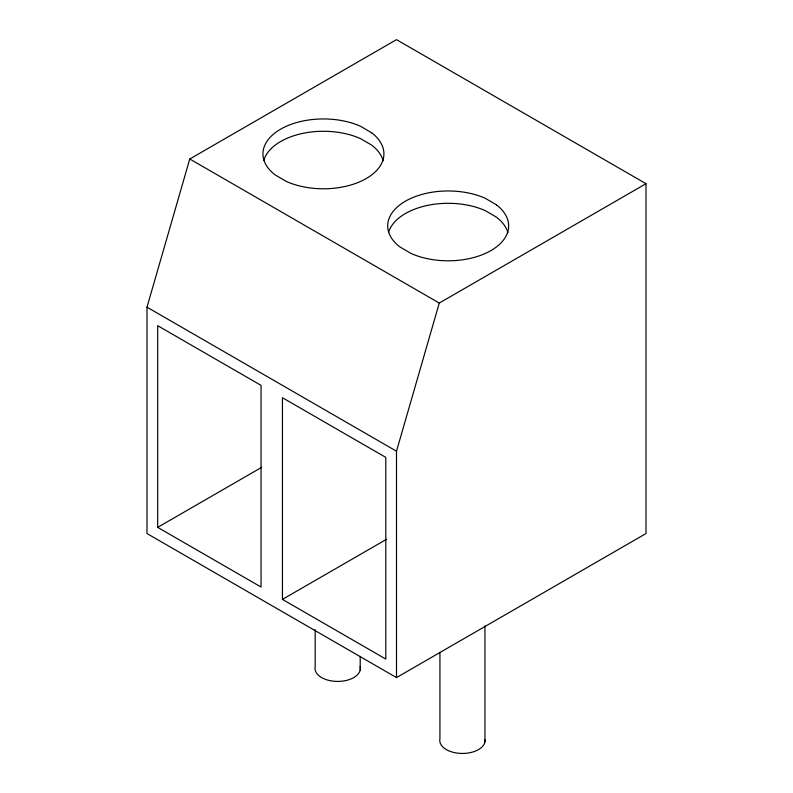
<?xml version="1.0" encoding="UTF-8"?>
<svg xmlns="http://www.w3.org/2000/svg" width="793" height="793" viewBox="0 0 793 793"><rect width="100%" height="100%" fill="white"/><g stroke="black" fill="none" stroke-linecap="round" stroke-linejoin="round"><path stroke-width="1.19" d="M146.992 307.169L189.765 159.006L396.5 39.65L646.008 183.698L646.008 533.54L396.5 677.589L146.992 533.54L146.992 307.169L396.5 451.217L396.5 677.589M396.5 451.217L439.272 303.055L646.008 183.698M157.688 527.365L261.056 587.038L261.056 385.368L157.688 325.695L157.688 527.365L261.73 467.295M282.437 599.389L385.804 659.062L385.804 457.392L282.437 397.719L282.437 599.389L386.488 539.319M189.765 159.006L439.272 303.055M484.949 625.905L484.949 741.97M439.927 652.302L439.927 738.739A22.68 13.094 0 0 0 461.615 753.439A22.68 13.094 0 0 0 485.098 739.691M360.2 656.366L360.2 669.946M315.178 629.672L315.178 666.715A22.68 13.094 0 0 0 337.848 681.425A22.68 13.094 0 0 0 360.161 666.526M388.57 232.299A60.486 34.922 0 0 1 485.356 210.68L496.438 217.173A60.486 34.922 0 0 1 507.936 232.805M263.821 160.275A60.486 34.922 0 0 1 360.607 138.656L371.689 145.149A60.486 34.922 0 0 1 383.188 160.781M496.438 204.832L485.356 198.339A60.486 34.922 0 0 0 405.729 201.006A60.486 34.922 0 0 0 399.92 246.94L411.012 253.433A60.486 34.922 0 0 0 490.639 250.757A60.486 34.922 0 0 0 496.438 204.832M371.689 132.808L360.607 126.315A60.486 34.922 0 0 0 280.98 128.981A60.486 34.922 0 0 0 275.171 174.916L286.253 181.409A60.486 34.922 0 0 0 365.89 178.732A60.486 34.922 0 0 0 371.689 132.808"/></g></svg>
